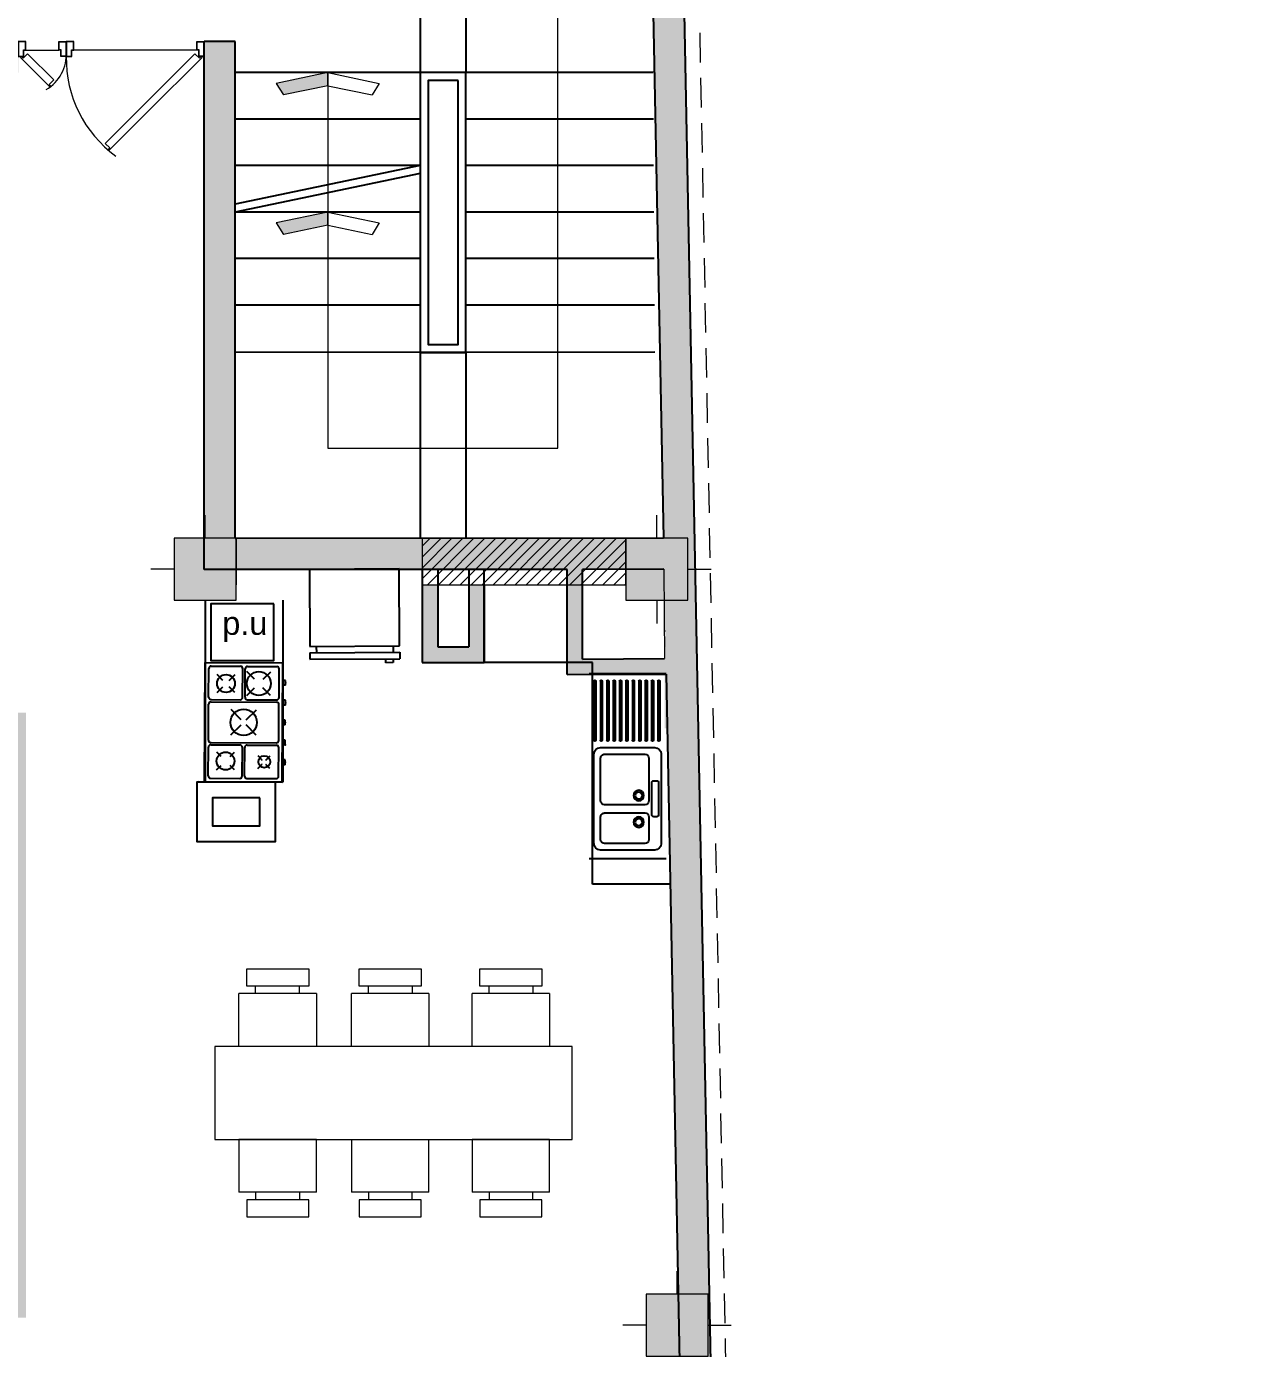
# Model space of a CAD drawing. Header units: inches. Extents: x 70 to 1974, y -315 to 363.
# Drawn here: x 1246.57 to 1254.46, y 227.48 to 236.01 of the extents above; entities that cross this region are included whole.
import ezdxf

# ---------------------------------------------------------------- set-up
doc = ezdxf.new("R2010")
doc.units = ezdxf.units.IN
doc.header["$MEASUREMENT"] = 0
doc.linetypes.add('DASHDOT', pattern=[1, 0.5, -0.25, 0, -0.25])
doc.linetypes.add('DASHED2', pattern=[9.525, 6.35, -3.175])
for name, color, linetype, lineweight in [('1', 19, 'Continuous', 5), ('coulmn', 146, 'Continuous', 13), ('FURN', 155, 'Continuous', 13), ('Furniture Movable', 8, 'Continuous', 9), ('hidden line', 252, 'Continuous', 5), ('LAYER1', 8, 'Continuous', 9)]:
    doc.layers.add(name, color=color, linetype=linetype, lineweight=lineweight)
doc.layers.add('AX', color=7, linetype='Continuous', lineweight=18, true_color=0xb7ad8f)
for name, color, linetype in [('elev', 8, 'Continuous'), ('fer', 8, 'Continuous'), ('fernesher  01', 8, 'Continuous'), ('Fur', 1, 'Continuous')]:
    doc.layers.add(name, color=color, linetype=linetype)
doc.styles.add('dimention-1', font='arial.ttf', dxfattribs={"height": 1})

# ---------------------------------------------------------------- blocks, each defined once
blk = doc.blocks.new('DBLDR120K')
at = {"linetype": 'Continuous'}
for p, q in [((-1.1397, -0.0777), (-1.1686, -0.1067)), ((-0.4028, -0.4202), (-0.0603, -0.0777)), ((-0.0603, -0.0777), (-0.0314, -0.1067)), ((-1.18, -0.096), (-1.1857, -0.1017)), ((-1.1857, -0.1017), (-0.9948, -0.2926)), ((-1.169, -0.107), (-1.18, -0.096)), ((-0.0143, -0.1017), (-0.3678, -0.4552)), ((-0.031, -0.107), (-0.02, -0.096)), ((-0.02, -0.096), (-0.0143, -0.1017)), ((-1.0001, -0.2759), (-0.9708, -0.2466)), ((-0.9891, -0.287), (-1.0001, -0.2759)), ((-0.9948, -0.2926), (-0.9891, -0.287)), ((-0.6393, -0.6567), (-0.4028, -0.4202)), ((-0.3678, -0.4552), (-0.6153, -0.7027)), ((-0.61, -0.686), (-0.6393, -0.6567)), ((-0.621, -0.697), (-0.61, -0.686)), ((-0.6153, -0.7027), (-0.621, -0.697))]:
    blk.add_line(p, q, dxfattribs=at)
for p, q in [((-1.1519, -0.0545), (-0.9381, -0.0545)), ((-1.1397, -0.0777), (-0.9708, -0.2466)), ((-0.0481, -0.0545), (-0.8419, -0.0545))]:
    blk.add_line(p, q)
for points in [[(-1.1519, -0.0545), (-1.1519, 0), (-1.2, 0), (-1.2, -0.096), (-1.1644, -0.096), (-1.1644, -0.0545)], [(-0.9381, -0.0545), (-0.9381, 0), (-0.89, 0), (-0.89, -0.096), (-0.9256, -0.096), (-0.9256, -0.0545)], [(-0.8419, -0.0545), (-0.8419, 0), (-0.89, 0), (-0.89, -0.096), (-0.8544, -0.096), (-0.8544, -0.0545)], [(-0.0481, -0.0545), (-0.0481, 0), (0, 0), (0, -0.096), (-0.0356, -0.096), (-0.0356, -0.0545)], [(-1.1539, -0.0525), (-1.1539, -0.002), (-1.198, -0.002), (-1.198, -0.094), (-1.1664, -0.094), (-1.1664, -0.0525)], [(-0.9361, -0.0525), (-0.9361, -0.002), (-0.892, -0.002), (-0.892, -0.094), (-0.9236, -0.094), (-0.9236, -0.0525)], [(-0.8439, -0.0525), (-0.8439, -0.002), (-0.888, -0.002), (-0.888, -0.094), (-0.8564, -0.094), (-0.8564, -0.0525)], [(-0.0461, -0.0525), (-0.0461, -0.002), (-0.002, -0.002), (-0.002, -0.094), (-0.0336, -0.094), (-0.0336, -0.0525)]]:
    blk.add_lwpolyline(points, close=True, dxfattribs=at)
for centre, radius, start, end in [((-1.6655, -0.1105), 0.7756, 8.04146, 8.19069), ((-0.1145, -0.1105), 0.7756, 171.80931, 171.95854), ((-1.154, -0.0815), 0.2645, 300.4974, 3.14148), ((-0.1145, -0.1105), 0.7756, 178.92853, 233.96606)]:
    blk.add_arc(centre, radius, start, end)
blk = doc.blocks.new('k1')
at = {"true_color": 0x636466}
h = blk.add_hatch(color=251, dxfattribs=at)
h.dxf.hatch_style = 1
h.paths.add_polyline_path([(-461.0846, -161.5584), (-462.6065, -161.5584), (-462.6065, -162.181), (-462.6065, -162.181), (-462.6065, -162.3188), (-462.4682, -162.3188), (-462.4682, -161.6968), (-461.2229, -161.6968), (-461.2229, -162.942), (-461.0846, -162.942), (-461.0846, -162.8037)])
h.paths.add_polyline_path([(-460.3927, -161.6968), (-459.1475, -161.6968), (-459.1475, -162.942), (-457.907, -162.942), (-457.907, -162.8037), (-459.0091, -162.8037), (-459.0091, -161.5584), (-460.5311, -161.5584), (-460.5311, -162.181), (-461.0846, -162.181), (-461.0846, -162.3194), (-460.3927, -162.3194)])
h.paths.add_polyline_path([(-459.7009, -162.3194), (-459.1475, -162.3194), (-459.1475, -162.181), (-459.8393, -162.181), (-459.8393, -162.8037), (-461.0846, -162.8037), (-461.0846, -162.942), (-459.7009, -162.942)], flags=17)
h.paths.add_polyline_path([(-458.3173, -161.6968), (-457.072, -161.6968), (-457.0735, -162.2633), (-457.0043, -162.2633), (-456.9351, -162.2631), (-456.9337, -161.5584), (-458.4557, -161.5584), (-458.4557, -162.181), (-459.0091, -162.181), (-459.0091, -162.3194), (-458.3173, -162.3194)])
h.paths.add_polyline_path([(-457.434, -165.0145), (-453.6596, -165.0145), (-453.6596, -164.5635), (-457.434, -164.5635)], flags=9)
h.paths.add_polyline_path([(-466.4646, -178.781), (-469.7624, -178.781), (-469.7624, -178.172), (-466.4646, -178.172)], flags=9)
h.paths.add_polyline_path([(-465.7865, -177.1188), (-468.3426, -177.1188), (-468.3426, -176.3458), (-465.7865, -176.3458)], flags=9)
h.paths.add_polyline_path([(-466.6372, -172.2588), (-468.4262, -172.2588), (-468.4262, -171.5854), (-466.6372, -171.5854)], flags=9)
h.paths.add_polyline_path([(-467.4058, -174.7927), (-469.1563, -174.7927), (-469.1563, -174.3652), (-467.4058, -174.3652)], flags=9)
h.paths.add_polyline_path([(-466.5791, -173.4899), (-469.3301, -173.4899), (-469.3301, -173.0249), (-466.5791, -173.0249)], flags=9)
h.paths.add_polyline_path([(-469.0047, -195.6182), (-468.5367, -195.6499), (-468.4415, -195.1099), (-468.9095, -195.0782)], flags=9)
h.paths.add_polyline_path([(-465.4248, -183.2086), (-468.8542, -183.2375), (-468.859, -182.6675), (-465.4296, -182.6386)], flags=9)
h.paths.add_polyline_path([(-469.3327, -170.5279), (-465.1389, -170.5279), (-465.1389, -170.0268), (-469.3327, -170.0268)], flags=9)
h.paths.add_polyline_path([(-469.4484, -194.8322), (-468.9804, -194.864), (-468.8852, -194.324), (-469.3532, -194.2922)], flags=9)
h.paths.add_polyline_path([(-467.2761, -194.8572), (-468.7185, -194.8693), (-468.7236, -194.2619), (-467.2812, -194.2497)], flags=9)
h.paths.add_polyline_path([(-464.4483, -194.8452), (-465.6532, -194.8554), (-465.658, -194.2854), (-464.4531, -194.2752)], flags=9)
h.paths.add_polyline_path([(-466.8236, -194.8161), (-465.8001, -194.8479), (-465.7049, -194.3079), (-466.7283, -194.2761)], flags=9)
h.paths.add_polyline_path([(-468.6542, -184.4538), (-467.9788, -184.4761), (-467.9121, -184.093), (-468.5875, -184.0708)], flags=9)
h.paths.add_polyline_path([(-468.0005, -184.2226), (-467.9115, -184.2308), (-467.8869, -184.09), (-467.976, -184.0818)], flags=9)
h.paths.add_polyline_path([(-469.3709, -184.1154), (-469.3068, -184.1217), (-469.2877, -184.0123), (-469.3518, -184.0059)], flags=9)
h.paths.add_polyline_path([(-469.4589, -184.4456), (-469.3558, -184.4539), (-469.3307, -184.3103), (-469.4338, -184.3019)], flags=9)
h.paths.add_polyline_path([(-469.5642, -184.3939), (-468.6423, -184.4137), (-468.583, -184.0728), (-469.5048, -184.053)], flags=9)
h.paths.add_polyline_path([(-468.6139, -183.8392), (-467.9386, -183.8615), (-467.8718, -183.4785), (-468.5472, -183.4562)], flags=9)
h.paths.add_polyline_path([(-467.9602, -183.5893), (-467.8711, -183.5975), (-467.8466, -183.4567), (-467.9356, -183.4486)], flags=9)
h.paths.add_polyline_path([(-469.3753, -183.5029), (-469.3112, -183.5093), (-469.2922, -183.3999), (-469.3563, -183.3935)], flags=9)
h.paths.add_polyline_path([(-469.4633, -183.8331), (-469.3602, -183.8415), (-469.3352, -183.6978), (-469.4383, -183.6895)], flags=9)
h.paths.add_polyline_path([(-469.5687, -183.7814), (-468.6468, -183.8012), (-468.5875, -183.4604), (-469.5093, -183.4406)], flags=9)
h.paths.add_polyline_path([(-464.47, -193.0711), (-466.41, -193.0875), (-466.415, -192.4875), (-464.4751, -192.4711)], flags=9)
h.paths.add_polyline_path([(-464.4471, -179.8895), (-467.4444, -179.9148), (-467.4494, -179.3223), (-464.4521, -179.297)], flags=9)
h.paths.add_polyline_path([(-464.457, -175.972), (-466.6844, -175.9908), (-466.6894, -175.3983), (-464.462, -175.3795)], flags=9)
h.paths.add_polyline_path([(-464.4659, -178.7758), (-466.5484, -178.7933), (-466.5535, -178.1859), (-464.4711, -178.1683)], flags=9)
h.paths.add_polyline_path([(-464.4666, -174.8525), (-466.289, -174.8679), (-466.294, -174.2754), (-464.4716, -174.26)], flags=9)
h.paths.add_polyline_path([(-464.4687, -173.5351), (-466.4711, -173.552), (-466.476, -172.9745), (-464.4735, -172.9576)], flags=9)
h.paths.add_polyline_path([(-464.498, -172.0947), (-465.5354, -172.1034), (-465.539, -171.6759), (-464.5016, -171.6672)], flags=9)
h.paths.add_polyline_path([(-464.487, -190.9788), (-466.5209, -190.9788), (-466.5209, -190.4838), (-464.487, -190.4838)], flags=9)
h.paths.add_polyline_path([(-464.361, -186.5578), (-469.8351, -186.604), (-469.84, -186.0269), (-464.3658, -185.9807)], flags=9)
h.paths.add_polyline_path([(-464.4788, -192.0283), (-465.4211, -192.0283), (-465.4211, -191.4476), (-464.4788, -191.4476)], flags=9)
h.paths.add_polyline_path([(-464.4729, -195.6192), (-466.4129, -195.6356), (-466.4173, -195.1106), (-464.4774, -195.0942)], flags=9)
h.paths.add_polyline_path([(-467.7853, -195.7628), (-468.3703, -195.7628), (-468.3703, -194.9678), (-467.7853, -194.9678)], flags=9)
h.paths.add_polyline_path([(-466.5666, -185.6325), (-467.5813, -185.6325), (-467.5813, -185.1645), (-466.5666, -185.1645)], flags=9)
h.paths.add_polyline_path([(-464.4327, -185.5774), (-466.2107, -185.5924), (-466.2141, -185.194), (-464.436, -185.179)], flags=9)
h.paths.add_polyline_path([(-465.6546, -185.0812), (-469.0091, -185.0812), (-469.0091, -184.6089), (-465.6546, -184.6089)], flags=9)
h.paths.add_polyline_path([(-466.2428, -184.4307), (-467.9102, -184.4448), (-467.9133, -184.0854), (-466.2458, -184.0713)], flags=9)
h.paths.add_polyline_path([(-466.2566, -183.7842), (-467.5346, -183.795), (-467.538, -183.3956), (-466.2599, -183.3848)], flags=9)
h.paths.add_polyline_path([(-465.0273, -184.3294), (-465.4483, -184.3329), (-465.4513, -183.9785), (-465.0303, -183.9749)], flags=9)
h.paths.add_polyline_path([(-464.3973, -183.8968), (-466.0498, -183.9107), (-466.0528, -183.5562), (-464.4003, -183.5423)], flags=9)
h.paths.add_polyline_path([(-464.455, -185.0631), (-465.6467, -185.0732), (-465.6499, -184.6851), (-464.4582, -184.6751)], flags=9)
h.paths.add_polyline_path([(-469.6945, -185.0329), (-469.0256, -185.0536), (-468.9633, -184.7007), (-469.6323, -184.6799)], flags=9)
h.paths.add_polyline_path([(-454.5593, -188.4483), (-454.6086, -188.4483), (-454.6086, -188.3003), (-454.5593, -188.3003)], flags=9)
h.paths.add_polyline_path([(-453.4972, -188.5378), (-454.5503, -188.5378), (-454.5503, -188.1414), (-453.4972, -188.1414)], flags=9)
h.paths.add_polyline_path([(-454.1227, -187.4118), (-454.172, -187.4118), (-454.172, -187.2638), (-454.1227, -187.2638)], flags=9)
h.paths.add_polyline_path([(-453.4705, -187.5187), (-454.1053, -187.5187), (-454.1053, -187.0937), (-453.4705, -187.0937)], flags=9)
h.paths.add_polyline_path([(-453.9631, -180.2095), (-454.0124, -180.2095), (-454.0124, -180.0615), (-453.9631, -180.0615)], flags=9)
h.paths.add_polyline_path([(-453.745, -181.0596), (-453.7944, -181.0596), (-453.7944, -180.9116), (-453.745, -180.9116)], flags=9)
h.paths.add_polyline_path([(-453.8343, -182.0033), (-453.8837, -182.0033), (-453.8837, -181.8553), (-453.8343, -181.8553)], flags=9)
h.paths.add_polyline_path([(-454.2191, -183.8516), (-454.2685, -183.8516), (-454.2685, -183.7036), (-454.2191, -183.7036)], flags=9)
h.paths.add_polyline_path([(-454.3381, -184.7282), (-454.3874, -184.7282), (-454.3874, -184.5803), (-454.3381, -184.5803)], flags=9)
h.paths.add_polyline_path([(-453.4934, -186.5421), (-454.1745, -186.5421), (-454.1745, -186.1171), (-453.4934, -186.1171)], flags=9)
h.paths.add_polyline_path([(-452.9888, -187.4826), (-453.5455, -187.4826), (-453.5455, -187.1401), (-452.9888, -187.1401)], flags=9)
h.paths.add_polyline_path([(-452.9888, -186.4979), (-453.5455, -186.4979), (-453.5455, -186.1555), (-452.9888, -186.1555)], flags=9)
h.paths.add_polyline_path([(-452.9803, -184.8325), (-454.3481, -184.8325), (-454.3481, -184.3829), (-452.9803, -184.3829)], flags=9)
h.paths.add_polyline_path([(-452.9468, -184.0507), (-454.226, -184.0507), (-454.226, -183.5072), (-452.9468, -183.5072)], flags=9)
h.paths.add_polyline_path([(-453.1169, -182.1053), (-453.8089, -182.1053), (-453.8089, -181.6802), (-453.1169, -181.6802)], flags=9)
h.paths.add_polyline_path([(-453.136, -181.1745), (-453.7422, -181.1745), (-453.7422, -180.729), (-453.136, -180.729)], flags=9)
h.paths.add_polyline_path([(-453.001, -180.3219), (-453.9383, -180.3219), (-453.9383, -179.8723), (-453.001, -179.8723)], flags=9)
h.paths.add_polyline_path([(-452.9331, -173.2627), (-456.203, -173.3197), (-456.2193, -172.3875), (-452.9494, -172.3304)], flags=9)
h.paths.add_polyline_path([(-452.992, -185.4166), (-454.0463, -185.4166), (-454.0463, -185.1486), (-452.992, -185.1486)], flags=9)
h.paths.add_polyline_path([(-452.9712, -185.9599), (-453.9002, -185.9599), (-453.9002, -185.69), (-452.9712, -185.69)], flags=9)
h.paths.add_polyline_path([(-452.9423, -190.734), (-453.6863, -190.734), (-453.6863, -190.4296), (-452.9423, -190.4296)], flags=9)
h.paths.add_polyline_path([(-452.9888, -188.5324), (-453.5455, -188.5324), (-453.5455, -188.1899), (-452.9888, -188.1899)], flags=9)
h.paths.add_polyline_path([(-454.1582, -186.4325), (-454.2075, -186.4325), (-454.2075, -186.2845), (-454.1582, -186.2845)], flags=9)
h.paths.add_polyline_path([(-454.4433, -190.8044), (-455.4942, -190.8044), (-455.4942, -190.3918), (-454.4433, -190.3918)], flags=9)
h.paths.add_polyline_path([(-452.955, -190.1558), (-453.7048, -190.1558), (-453.7048, -189.8345), (-452.955, -189.8345)], flags=9)
h.paths.add_polyline_path([(-455.3858, -190.1388), (-454.5791, -190.1388), (-454.5791, -189.8611), (-455.3858, -189.8611)], flags=9)
h.paths.add_polyline_path([(-453.0879, -175.6578), (-455.011, -175.6578), (-455.011, -175.326), (-453.0879, -175.326)], flags=9)
blk = doc.blocks.new('FLASH2')
at = {"linetype": 'Continuous'}
blk.add_hatch(color=0, dxfattribs=at).paths.add_polyline_path([(-0.0841, 0), (0, 0), (-0.0697, 0.3324), (-0.1439, 0.2855)])
at = {"color": 0, "linetype": 'Continuous'}
for p, q in [((-0.0697, 0.3324), (-0.1439, 0.2855)), ((-0.0841, 0), (-0.1439, 0.2855)), ((0, 0), (-0.0697, 0.3324)), ((-0.0841, 0), (-0.1439, -0.2855)), ((-0.0841, 0), (0, 0)), ((0, 0), (-0.0697, -0.3324)), ((-0.0697, -0.3324), (-0.1439, -0.2855))]:
    blk.add_line(p, q, dxfattribs=at)
blk = doc.blocks.new('AAAA')
at = {"layer": 'AX'}
h = blk.add_hatch(color=256, dxfattribs=at)
h.dxf.hatch_style = 1
h.paths.add_polyline_path([(0.7004, 0.6232), (0.3004, 0.6232), (0.3004, 0.2232), (0.7004, 0.2232)])
at = {"layer": 'AX', "linetype": 'DASHDOT'}
for p, q in [((0.5004, 0.6232), (0.5004, 0.7732)), ((0.3004, 0.4232), (0.1504, 0.4232)), ((0.7004, 0.4232), (0.8504, 0.4232)), ((0.5004, 0.2232), (0.5004, 0.0732))]:
    blk.add_line(p, q, dxfattribs=at)
at = {"layer": 'AX'}
blk.add_lwpolyline([(0.3004, 0.2232), (0.7004, 0.2232), (0.7004, 0.6232), (0.3004, 0.6232)], close=True, dxfattribs=at)
blk = doc.blocks.new('st2')
at = {"layer": 'AX', "linetype": 'Continuous'}
h = blk.add_hatch(dxfattribs=at)
h.set_pattern_fill('ANSI31', color=256, scale=0.4)
h.paths.add_polyline_path([(371.3645, 58.031), (371.3645, 57.731), (372.6773, 57.731), (372.6773, 58.031)])
blk.add_line((371.3645, 58.031), (371.3645, 57.731), dxfattribs=at)
for points in [[(370.1645, 58.031), (370.1645, 57.731)], [(371.3645, 57.731), (372.6773, 57.731), (372.6773, 58.031), (371.3645, 58.031)]]:
    blk.add_lwpolyline(points, dxfattribs=at)
for p in [(369.4641, 57.4078), (372.3769, 57.4078), (372.5078, 52.5309)]:
    blk.add_blockref('AAAA', p, dxfattribs=at)
blk = doc.blocks.new('mi')
at = {"layer": 'LAYER1', "linetype": 'ByBlock'}
for p, q in [((389.051, 161.591), (388.551, 161.591)), ((388.001, 161.3864), (388.001, 160.9864)), ((388.1118, 161.3864), (388.001, 161.3864)), ((388.1118, 160.9864), (388.1118, 161.3864)), ((388.1608, 160.9364), (388.1608, 161.4364)), ((388.501, 161.4364), (388.1608, 161.4364)), ((388.501, 160.9364), (388.501, 161.4364)), ((389.101, 160.9364), (389.101, 161.4364)), ((389.101, 161.4364), (389.4412, 161.4364)), ((389.4412, 160.9364), (389.4412, 161.4364)), ((389.4902, 160.9864), (389.4902, 161.3864)), ((389.4902, 161.3864), (389.601, 161.3864)), ((389.601, 161.3864), (389.601, 160.9864)), ((388.1598, 161.3296), (388.1113, 161.3296)), ((389.4422, 161.3296), (389.4907, 161.3296)), ((388.1598, 161.0453), (388.1092, 161.0453)), ((389.4422, 161.0453), (389.4928, 161.0453)), ((388.001, 160.9864), (388.1118, 160.9864)), ((389.601, 160.9864), (389.4902, 160.9864)), ((388.1608, 160.9364), (388.501, 160.9364)), ((389.4412, 160.9364), (389.101, 160.9364)), ((388.1608, 160.2106), (388.1608, 160.7106)), ((388.501, 160.7106), (388.1608, 160.7106)), ((389.101, 160.7106), (389.4412, 160.7106)), ((389.4412, 160.2106), (389.4412, 160.7106)), ((388.001, 160.6606), (388.001, 160.2606)), ((388.1118, 160.6606), (388.001, 160.6606)), ((388.1608, 160.6012), (388.1113, 160.6012)), ((388.1118, 160.2606), (388.1118, 160.6606)), ((389.4412, 160.6012), (389.4907, 160.6012)), ((389.4902, 160.6606), (389.601, 160.6606)), ((389.4902, 160.2606), (389.4902, 160.6606)), ((389.601, 160.6606), (389.601, 160.2606)), ((388.001, 160.2606), (388.1118, 160.2606)), ((388.1113, 160.3187), (388.1608, 160.3187)), ((389.4907, 160.3187), (389.4412, 160.3187)), ((389.601, 160.2606), (389.4902, 160.2606)), ((388.1608, 160.2106), (388.501, 160.2106)), ((389.4412, 160.2106), (389.101, 160.2106)), ((388.1608, 159.4319), (388.1608, 159.9319)), ((388.501, 159.9319), (388.1608, 159.9319)), ((388.501, 159.4319), (388.501, 159.9319)), ((389.101, 159.4319), (389.101, 159.9319)), ((389.101, 159.9319), (389.4412, 159.9319)), ((389.4412, 159.4319), (389.4412, 159.9319)), ((388.001, 159.8819), (388.001, 159.4819)), ((388.1118, 159.8819), (388.001, 159.8819)), ((388.1118, 159.4819), (388.1118, 159.8819)), ((389.4902, 159.8819), (389.601, 159.8819)), ((389.4902, 159.4819), (389.4902, 159.8819)), ((389.601, 159.8819), (389.601, 159.4819)), ((388.1608, 159.8225), (388.1113, 159.8225)), ((389.4412, 159.8225), (389.4907, 159.8225)), ((388.1113, 159.54), (388.1608, 159.54)), ((389.4907, 159.54), (389.4412, 159.54)), ((388.001, 159.4819), (388.1118, 159.4819)), ((388.1608, 159.4319), (388.501, 159.4319)), ((389.4412, 159.4319), (389.101, 159.4319)), ((389.601, 159.4819), (389.4902, 159.4819))]:
    blk.add_line(p, q, dxfattribs=at)
blk.add_lwpolyline([(389.101, 161.591), (388.501, 161.591), (388.501, 159.2864), (389.101, 159.2864)], close=True, dxfattribs=at)
blk = doc.blocks.new('REFREJRATOR')
at = {"layer": 'fer', "linetype": 'Continuous'}
for p, q in [((0, 0), (-0.6433, 0)), ((-0.6433, 0), (-0.6433, -0.5514)), ((0, -0.5514), (0, 0)), ((-0.6433, -0.5514), (0, -0.5514)), ((-0.5974, -0.5514), (-0.5974, -0.5974)), ((-0.046, -0.5514), (-0.046, -0.5974)), ((-0.6433, -0.5974), (-0.6433, -0.6433)), ((-0.6433, -0.5974), (0, -0.5974)), ((-0.6433, -0.6433), (0, -0.6433)), ((-0.1007, -0.6712), (-0.1007, -0.6433)), ((-0.0472, -0.6433), (-0.0472, -0.6712)), ((0, -0.5974), (0, -0.6433)), ((-0.0472, -0.6712), (-0.1007, -0.6712))]:
    blk.add_line(p, q, dxfattribs=at)
blk = doc.blocks.new('GAZ')
at = {"layer": '1'}
h = blk.add_hatch(color=256, dxfattribs=at)
h.paths.add_polyline_path([(-0.853, -0.65), (-0.853, -0.674), (-0.813, -0.674), (-0.813, -0.65)])
h.paths.add_polyline_path([(-0.647, -0.674), (-0.647, -0.65), (-0.687, -0.65), (-0.687, -0.674)])
h.paths.add_polyline_path([(-0.48, -0.674), (-0.48, -0.65), (-0.52, -0.65), (-0.52, -0.674)])
h.paths.add_polyline_path([(-0.313, -0.674), (-0.313, -0.65), (-0.353, -0.65), (-0.353, -0.674)])
h.paths.add_polyline_path([(-0.187, -0.65), (-0.187, -0.674), (-0.147, -0.674), (-0.147, -0.65)])
at = {"layer": 'fer', "linetype": 'Continuous'}
for p, q in [((-1, 0), (0, 0)), ((-1, 0), (-1, -0.65)), ((0, 0), (0, -0.65)), ((-1, -0.65), (0, -0.65))]:
    blk.add_line(p, q, dxfattribs=at)
at = {"layer": 'fernesher  01', "linetype": 'Continuous'}
for p, q in [((-0.97, -0.05), (-0.97, -0.295)), ((-0.95, -0.03), (-0.71, -0.03)), ((-0.9, -0.1), (-0.863, -0.138)), ((-0.788, -0.138), (-0.75, -0.1)), ((-0.69, -0.05), (-0.69, -0.295)), ((-0.67, -0.05), (-0.67, -0.6)), ((-0.65, -0.03), (-0.35, -0.03)), ((-0.33, -0.05), (-0.33, -0.6)), ((-0.31, -0.05), (-0.31, -0.295)), ((-0.29, -0.03), (-0.05, -0.03)), ((-0.25, -0.1), (-0.202, -0.148)), ((-0.149, -0.149), (-0.1, -0.1)), ((-0.03, -0.05), (-0.03, -0.295)), ((-0.9, -0.25), (-0.863, -0.213)), ((-0.788, -0.213), (-0.75, -0.25)), ((-0.606, -0.219), (-0.521, -0.304)), ((-0.479, -0.304), (-0.394, -0.219)), ((-0.25, -0.25), (-0.202, -0.202)), ((-0.149, -0.201), (-0.1, -0.25)), ((-0.95, -0.315), (-0.71, -0.315)), ((-0.29, -0.315), (-0.05, -0.315)), ((-0.97, -0.355), (-0.97, -0.6)), ((-0.95, -0.335), (-0.71, -0.335)), ((-0.69, -0.355), (-0.69, -0.6)), ((-0.606, -0.431), (-0.521, -0.346)), ((-0.479, -0.346), (-0.394, -0.431)), ((-0.31, -0.355), (-0.31, -0.6)), ((-0.29, -0.335), (-0.05, -0.335)), ((-0.274, -0.35), (-0.209, -0.415)), ((-0.138, -0.415), (-0.074, -0.35)), ((-0.03, -0.355), (-0.03, -0.6)), ((-0.887, -0.447), (-0.851, -0.481)), ((-0.887, -0.548), (-0.851, -0.514)), ((-0.816, -0.481), (-0.78, -0.447)), ((-0.816, -0.514), (-0.78, -0.548)), ((-0.274, -0.55), (-0.209, -0.485)), ((-0.138, -0.485), (-0.074, -0.55)), ((-0.95, -0.62), (-0.71, -0.62)), ((-0.853, -0.674), (-0.853, -0.65)), ((-0.853, -0.674), (-0.853, -0.65)), ((-0.853, -0.674), (-0.853, -0.65)), ((-0.813, -0.674), (-0.813, -0.65)), ((-0.687, -0.674), (-0.687, -0.65)), ((-0.65, -0.62), (-0.35, -0.62)), ((-0.647, -0.674), (-0.647, -0.65)), ((-0.52, -0.674), (-0.52, -0.65)), ((-0.48, -0.674), (-0.48, -0.65)), ((-0.353, -0.674), (-0.353, -0.65)), ((-0.313, -0.674), (-0.313, -0.65)), ((-0.29, -0.62), (-0.05, -0.62)), ((-0.187, -0.674), (-0.187, -0.65)), ((-0.147, -0.674), (-0.147, -0.65)), ((-0.853, -0.674), (-0.813, -0.674)), ((-0.687, -0.674), (-0.647, -0.674)), ((-0.52, -0.674), (-0.48, -0.674)), ((-0.353, -0.674), (-0.313, -0.674)), ((-0.187, -0.674), (-0.147, -0.674))]:
    blk.add_line(p, q, dxfattribs=at)
for points in [[(-0.851, -0.48), (-0.851, -0.481)], [(-0.851, -0.514), (-0.851, -0.515)], [(-0.816, -0.481), (-0.816, -0.48)], [(-0.816, -0.515), (-0.816, -0.514)]]:
    blk.add_lwpolyline(points, dxfattribs=at)
for centre, radius in [((-0.825, -0.175), 0.075), ((-0.175, -0.175), 0.075), ((-0.5, -0.325), 0.111), ((-0.174, -0.45), 0.1), ((-0.829, -0.5), 0.05)]:
    blk.add_circle(centre, radius, dxfattribs=at)
for centre, start, end in [((-0.95, -0.05), 90, 180), ((-0.71, -0.05), 0, 90), ((-0.65, -0.05), 90, 180), ((-0.35, -0.05), 0, 90), ((-0.29, -0.05), 90, 180), ((-0.05, -0.05), 0, 90), ((-0.95, -0.295), 180, 270), ((-0.71, -0.295), 270, 0), ((-0.29, -0.295), 180, 270), ((-0.05, -0.295), 270, 360), ((-0.95, -0.355), 90, 180), ((-0.71, -0.355), 0, 90), ((-0.29, -0.355), 90, 180), ((-0.05, -0.355), 0, 90), ((-0.95, -0.6), 180, 270), ((-0.71, -0.6), 270, 0), ((-0.65, -0.6), 180, 270), ((-0.35, -0.6), 270, 0), ((-0.29, -0.6), 180, 270), ((-0.05, -0.6), 270, 0)]:
    blk.add_arc(centre, 0.02, start, end, dxfattribs=at)
for p in [(-0.833, -0.674), (-0.687, -0.674), (-0.5, -0.674), (-0.333, -0.674), (-0.167, -0.674)]:
    blk.add_point(p, dxfattribs=at)
blk = doc.blocks.new('eg')
at = {"layer": 'Fur', "color": 252}
for p, q in [((0, 0.5), (0, 0)), ((0.6834, 0.4686), (0.1003, 0.4686)), ((0.2746, 0.4397), (0.2746, 0.42)), ((0.4966, 0.4521), (0.2871, 0.4521)), ((0.509, 0.42), (0.509, 0.4397)), ((1.1564, 0.4602), (0.7731, 0.4602)), ((1.1564, 0.4477), (0.7731, 0.4477)), ((1.2043, 0.5), (1.2043, 0)), ((0.0584, 0.4267), (0.0584, 0.0733)), ((0.1, 0.3632), (0.1, 0.1005)), ((0.2735, 0.3889), (0.1257, 0.3889)), ((0.2871, 0.4076), (0.4966, 0.4076)), ((0.2992, 0.1005), (0.2992, 0.3632)), ((0.3531, 0.3632), (0.3531, 0.1005)), ((0.6556, 0.3889), (0.3788, 0.3889)), ((0.6813, 0.1005), (0.6813, 0.3632)), ((0.7252, 0.0733), (0.7252, 0.4267)), ((1.1564, 0.4186), (0.7731, 0.4186)), ((1.1564, 0.4061), (0.7731, 0.4061)), ((1.1564, 0.3769), (0.7731, 0.3769)), ((1.1564, 0.3644), (0.7731, 0.3644)), ((1.1564, 0.3352), (0.7731, 0.3352)), ((1.1564, 0.3227), (0.7731, 0.3227)), ((1.1564, 0.2936), (0.7731, 0.2936)), ((1.1564, 0.2811), (0.7731, 0.2811)), ((1.1564, 0.2519), (0.7731, 0.2519)), ((1.1564, 0.2394), (0.7731, 0.2394)), ((1.1564, 0.2102), (0.7731, 0.2102)), ((1.1564, 0.1977), (0.7731, 0.1977)), ((1.1564, 0.1686), (0.7731, 0.1686)), ((1.1564, 0.1561), (0.7731, 0.1561)), ((1.1564, 0.1269), (0.7731, 0.1269)), ((1.1564, 0.1144), (0.7731, 0.1144)), ((0.1003, 0.0314), (0.6834, 0.0314)), ((0.1257, 0.0748), (0.2735, 0.0748)), ((0.3788, 0.0748), (0.6556, 0.0748)), ((1.1564, 0.0852), (0.7731, 0.0852)), ((1.1564, 0.0727), (0.7731, 0.0727)), ((1.1564, 0.0436), (0.7731, 0.0436)), ((1.1564, 0.0311), (0.7731, 0.0311))]:
    blk.add_line(p, q, dxfattribs=at)
for centre, radius in [((0.2397, 0.3226), 0.034), ((0.2397, 0.3226), 0.0223), ((0.4127, 0.3226), 0.034), ((0.4127, 0.3226), 0.0223)]:
    blk.add_circle(centre, radius, dxfattribs=at)
for centre, radius, start, end in [((0.1003, 0.4267), 0.0418, 90, 180), ((0.2871, 0.4397), 0.0124, 90, 180), ((0.4966, 0.4397), 0.0124, 0, 90), ((0.6834, 0.4267), 0.0418, 0, 90), ((0.7731, 0.454), 0.00625, 90, 270), ((1.1564, 0.454), 0.00625, 270, 90), ((0.1257, 0.3632), 0.0257, 90, 180), ((0.2735, 0.3632), 0.0257, 0, 90), ((0.2871, 0.42), 0.0124, 180, 270), ((0.3788, 0.3632), 0.0257, 90, 180), ((0.4966, 0.42), 0.0124, 270, 0), ((0.6556, 0.3632), 0.0257, 0, 90), ((0.7731, 0.4123), 0.00625, 90, 270), ((0.7731, 0.3706), 0.00625, 90, 270), ((1.1564, 0.4123), 0.00625, 270, 90), ((1.1564, 0.3706), 0.00625, 270, 90), ((0.7731, 0.329), 0.00625, 90, 270), ((0.7731, 0.2873), 0.00625, 90, 270), ((1.1564, 0.329), 0.00625, 270, 90), ((1.1564, 0.2873), 0.00625, 270, 90), ((0.7731, 0.2456), 0.00625, 90, 270), ((0.7731, 0.204), 0.00625, 90, 270), ((1.1564, 0.2456), 0.00625, 270, 90), ((1.1564, 0.204), 0.00625, 270, 90), ((0.1257, 0.1005), 0.0257, 180, 270), ((0.2735, 0.1005), 0.0257, 270, 0), ((0.3788, 0.1005), 0.0257, 180, 270), ((0.6556, 0.1005), 0.0257, 270, 0), ((0.7731, 0.1623), 0.00625, 90, 270), ((0.7731, 0.1206), 0.00625, 90, 270), ((1.1564, 0.1623), 0.00625, 270, 90), ((1.1564, 0.1206), 0.00625, 270, 90), ((0.1003, 0.0733), 0.0418, 180, 270), ((0.6834, 0.0733), 0.0418, 270.00005, 359.99998), ((0.7731, 0.079), 0.00625, 90, 270), ((0.7731, 0.0373), 0.00625, 90, 270), ((1.1564, 0.079), 0.00625, 270, 90), ((1.1564, 0.0373), 0.00625, 270, 90)]:
    blk.add_arc(centre, radius, start, end, dxfattribs=at)

msp = doc.modelspace()

# ---------------------------------------------------------------- hatches: boundary and pattern name
h = msp.add_hatch(color=156)
h.dxf.hatch_style = 1
h.paths.add_polyline_path([(1249.52187, 232.4061), (1249.42187, 232.4061), (1249.42187, 232.0061), (1249.22187, 232.0061), (1249.22187, 232.4061), (1249.12187, 232.4061), (1249.12187, 231.9061), (1249.52187, 231.9061)], flags=17)
h.paths.add_polyline_path([(1248.32177, 232.50513), (1248.22177, 232.50509), (1248.22177, 232.50701), (1248.82589, 232.50345), (1248.82589, 232.50536), (1248.72589, 232.50532), (1248.72589, 232.50404), (1248.32177, 232.50642)], flags=17)
h.paths.add_polyline_path([(1250.75846, 238.78571), (1250.55845, 238.78408), (1250.58727, 237.31016), (1248.79607, 237.31016), (1248.79607, 237.44867), (1248.60001, 237.44867), (1248.60101, 237.31016), (1248.60101, 237.11016), (1250.59118, 237.11016), (1250.67727, 232.70621), (1247.91546, 232.70495), (1247.91546, 235.91016), (1247.71546, 235.91016), (1247.71546, 232.50486), (1250.05559, 232.50593), (1250.05258, 231.8268), (1250.11123, 231.82663), (1250.11122, 231.82671), (1250.70016, 231.83106), (1250.70122, 231.48123), (1250.6864, 231.48076), (1250.6864, 231.83077), (1250.69438, 231.83119), (1250.69242, 231.93117), (1250.15559, 231.92721), (1250.15559, 232.50597), (1250.68118, 232.50621), (1250.76479, 228.22927), (1250.76389, 228.22927), (1250.76726, 227.72927), (1250.77457, 227.72927), (1250.84813, 223.96624), (1250.21302, 223.9662), (1250.21311, 223.7662), (1251.05208, 223.76634)])
h.paths.add_polyline_path([(1250.76675, 228.12927), (1250.77261, 227.82927), (1250.76658, 227.82927), (1250.76456, 228.12927)], flags=16)
h.paths.add_polyline_path([(1244.91546, 236.82927), (1246.08546, 236.82927), (1246.08546, 236.64635), (1244.91546, 236.64635)], flags=16)
h.paths.add_polyline_path([(1246.18546, 236.82927), (1246.28546, 236.82927), (1246.28546, 235.91016), (1246.18546, 235.91016)], flags=16)
h.paths.add_polyline_path([(1248.61206, 248.81745), (1246.97236, 248.7233), (1246.98383, 248.52363), (1247.5761, 248.55763), (1247.5761, 244.47486), (1247.6761, 244.47486), (1247.6761, 248.56338), (1248.62353, 248.61778)])
edge = h.paths.add_edge_path(flags=17)
edge.add_line((1250.5761, 248.93023), (1249.66895, 248.87814))
edge.add_line((1249.66895, 248.87814), (1249.68042, 248.67847))
edge.add_line((1249.68042, 248.67847), (1250.3761, 248.71842))
edge.add_line((1250.3761, 248.71842), (1250.3761, 245.37486))
edge.add_arc((1249.5761, 245.37486), 0.8, 270, 360, ccw=False)
edge.add_line((1249.5761, 244.57486), (1248.6761, 244.57486))
edge.add_line((1248.6761, 244.57486), (1248.6761, 244.47486))
edge.add_line((1248.6761, 244.47486), (1249.5761, 244.47486))
edge.add_arc((1249.5761, 245.37486), 0.9, 270, 360)
edge.add_line((1250.4761, 245.37486), (1250.4761, 245.50314))
edge.add_line((1250.4761, 245.50314), (1250.5761, 245.50314))
edge.add_line((1250.5761, 245.50314), (1250.5761, 248.93023))
edge = h.paths.add_edge_path(flags=17)
edge.add_arc((1244.27896, 230.97024), 0.51112, 90.500188, 176.407167, ccw=False)
edge.add_line((1244.2745, 231.48134), (1245.46546, 231.48134))
edge.add_line((1245.46546, 231.48134), (1245.46546, 231.58134))
edge.add_line((1245.46546, 231.58134), (1244.2745, 231.58134))
edge.add_arc((1244.2745, 230.98134), 0.6, 90, 177.780153)
edge.add_line((1243.67495, 231.00458), (1243.56885, 231.00902))
edge.add_line((1243.56885, 231.00902), (1243.56885, 229.02364))
edge.add_line((1243.56885, 229.02364), (1243.76885, 229.02364))
edge.add_line((1243.76885, 229.02364), (1243.76885, 231.00227))
h.paths.add_polyline_path([(1246.56546, 231.58134), (1246.46546, 231.58134), (1246.46546, 227.87927), (1244.69742, 227.87927), (1244.69742, 227.67927), (1246.01546, 227.67927), (1246.01546, 223.76427), (1246.71383, 223.76427), (1246.71375, 223.96427), (1246.21546, 223.96436), (1246.21546, 227.67927), (1246.56546, 227.67927)])
h.paths.add_polyline_path([(1252.46925, 249.03894), (1252.26948, 249.02747), (1252.45287, 238.99396), (1249.3761, 238.94753), (1249.3761, 239.64753), (1249.7761, 239.64753), (1249.7761, 238.95356), (1249.8761, 238.95507), (1249.8761, 239.74753), (1249.3761, 239.74753), (1249.3761, 243.47486), (1249.2761, 243.47486), (1249.2761, 243.17486), (1248.64536, 243.17486), (1248.64536, 243.07486), (1248.74536, 243.07486), (1249.2761, 243.07486), (1249.27587, 242.77338), (1249.2758, 242.67338), (1249.27462, 241.07338), (1247.87462, 241.07338), (1247.8761, 243.17486), (1247.7761, 243.17486), (1247.7761, 239.94753), (1247.8761, 239.94753), (1247.87462, 240.97338), (1249.27462, 240.97338), (1249.2761, 238.94753), (1247.87856, 238.94753), (1247.87856, 239.17827), (1247.77856, 239.17827), (1247.77856, 238.94753), (1247.48546, 238.94753), (1247.48546, 238.74753), (1248.59047, 238.76971), (1248.59211, 238.54867), (1248.79212, 238.54867), (1248.79047, 238.76975), (1248.79546, 238.76975), (1250.78784, 238.78594), (1252.65779, 238.79789)])
h.paths.add_polyline_path([(1242.18558, 236.92927), (1242.66095, 248.2754), (1243.08782, 248.29991), (1243.07635, 248.49958), (1242.4687, 248.46469), (1241.58773, 227.68765), (1241.78755, 227.67927), (1242.19041, 236.72927), (1244.81546, 236.72927), (1244.81128, 232.58134), (1244.91128, 232.58134), (1244.91546, 234.72927), (1246.31546, 234.72927), (1246.31546, 233.12927), (1245.71546, 233.12927), (1245.71546, 233.02927), (1246.41546, 233.02927), (1246.41546, 234.82927), (1244.91546, 234.82927), (1244.91546, 236.54635), (1246.08546, 236.54635), (1246.08546, 235.62927), (1246.28546, 235.62927), (1246.28546, 235.71016), (1246.51546, 235.71016), (1246.51546, 235.91016), (1246.38546, 235.91016), (1246.38546, 236.92927), (1246.28546, 236.92927), (1246.28546, 239.25919), (1246.08546, 239.25919), (1246.08546, 239.20221), (1246.08892, 239.2022), (1246.08719, 238.62322), (1246.08546, 238.04423), (1246.08546, 236.92927)])

# ---------------------------------------------------------------- linework, layer by layer
for p, q in [((1250.75921, 238.74753), (1251.05208, 223.76634)), ((1250.59118, 237.11016), (1250.67727, 232.70621)), ((1247.71546, 232.50486), (1247.71546, 235.91016)), ((1247.91546, 235.91016), (1247.71546, 235.91016)), ((1247.91546, 232.70495), (1247.91546, 235.91016)), ((1247.71546, 232.70486), (1247.71538, 232.70486)), ((1250.67727, 232.70621), (1247.91546, 232.70495)), ((1250.05559, 232.50593), (1247.71546, 232.50486)), ((1247.91546, 232.50494), (1247.91546, 232.50495)), ((1249.12187, 232.50486), (1249.10906, 232.50486)), ((1249.12187, 232.50486), (1249.10906, 232.50486)), ((1249.12187, 232.50486), (1249.12187, 231.9061)), ((1249.42187, 232.505), (1249.22187, 232.50491)), ((1249.42187, 232.505), (1249.22187, 232.50491)), ((1249.22187, 232.50491), (1249.22187, 232.0061)), ((1249.42187, 232.505), (1249.42187, 232.0061)), ((1249.52187, 231.9061), (1249.52187, 232.50505)), ((1250.05559, 231.82654), (1250.05559, 232.50593)), ((1250.68086, 232.50619), (1250.15559, 232.50597)), ((1250.15559, 231.92721), (1250.15559, 232.50597)), ((1249.52187, 232.4061), (1249.52187, 231.9061)), ((1250.68911, 232.10619), (1250.68373, 232.10619)), ((1249.22187, 232.0061), (1249.42187, 232.0061)), ((1249.12187, 231.9061), (1249.52187, 231.9061)), ((1250.15559, 231.92721), (1250.68437, 231.93075)), ((1250.05559, 231.82654), (1250.69438, 231.83082)), ((1250.69438, 231.83082), (1250.84813, 223.96624)), ((1248.17995, 231.13279), (1247.67994, 231.13574)), ((1248.22241, 231.13279), (1247.72241, 231.13574)), ((1250.77457, 227.72927), (1250.84813, 223.96624))]:
    msp.add_line(p, q)
for points in [[(1248.17505, 231.13282), (1247.66834, 231.13282), (1247.66834, 230.75083), (1248.17505, 230.75083)], [(1248.07505, 231.03282), (1247.76834, 231.03282), (1247.76834, 230.85083), (1248.07505, 230.85083)]]:
    msp.add_lwpolyline(points, close=True)
at = {"layer": 'coulmn', "color": 143, "true_color": 0x7aafdf}
for p, q in [((1249.99673, 233.28815), (1249.99673, 236.51016)), ((1248.51221, 235.71016), (1248.51221, 233.28815)), ((1248.51221, 233.28815), (1249.99673, 233.28815))]:
    msp.add_line(p, q, dxfattribs=at)
at = {"layer": 'elev'}
for p, q in [((1249.10896, 237.10991), (1249.10896, 235.71004)), ((1249.40246, 237.11016), (1249.40246, 235.71016)), ((1250.6105, 235.71016), (1247.91546, 235.71016)), ((1249.10896, 235.41016), (1247.91546, 235.41016)), ((1250.6125, 235.41016), (1249.40246, 235.41016)), ((1249.10896, 235.11016), (1247.91546, 235.11016)), ((1249.10896, 235.11016), (1247.91546, 234.86119)), ((1249.10896, 235.0586), (1247.91546, 234.81016)), ((1250.6145, 235.11016), (1249.40246, 235.11016)), ((1249.10896, 234.81016), (1247.91546, 234.81016)), ((1250.6165, 234.81016), (1249.40246, 234.81016)), ((1249.10896, 234.51016), (1247.91546, 234.51016)), ((1250.6185, 234.51016), (1249.40246, 234.51016)), ((1249.10896, 234.21016), (1247.91546, 234.21016)), ((1250.6205, 234.21016), (1249.40246, 234.21016)), ((1250.62149, 233.90619), (1247.91546, 233.90494)), ((1249.10896, 233.90544), (1249.10896, 232.70556)), ((1249.40246, 233.90569), (1249.40246, 232.70568)), ((1247.72187, 232.3061), (1247.72241, 231.13574)), ((1248.22187, 232.30633), (1248.22241, 231.13279)), ((1250.22088, 231.9061), (1249.52187, 231.9061)), ((1250.22088, 230.47562), (1250.22088, 231.9061)), ((1250.72088, 230.47562), (1250.22088, 230.47562))]:
    msp.add_line(p, q, dxfattribs=at)
for points in [[(1249.40246, 235.71016), (1249.10896, 235.71016), (1249.10896, 233.90544), (1249.40246, 233.90544)], [(1249.35246, 235.66016), (1249.15896, 235.66016), (1249.15896, 233.95544), (1249.35246, 233.95544)], [(1248.16409, 232.28257), (1247.75842, 232.28257), (1247.75842, 231.91898), (1248.16409, 231.91898)]]:
    msp.add_lwpolyline(points, close=True, dxfattribs=at)
msp.add_lwpolyline([(1249.10896, 233.90544), (1249.40246, 233.90544), (1249.40246, 233.90569)], dxfattribs=at)
at = {"layer": 'Furniture Movable', "color": 0}
msp.add_line((1250.68086, 232.50619), (1250.68437, 231.93075), dxfattribs=at)
at = {"layer": 'hidden line', "color": 251, "linetype": 'DASHED2', "ltscale": 0.03, "true_color": 0x636466}
msp.add_lwpolyline([(1233.30716, 184.79525), (1244.02308, 184.52711), (1251.37466, 184.49491), (1251.59765, 198.64355), (1251.61526, 199.76046), (1250.86243, 238.62692), (1252.76015, 238.70254), (1252.4955, 249.15004), (1242.40033, 249.46262), (1241.14407, 219.47823), (1234.7774, 218.82596), (1234.97303, 215.53176), (1233.97743, 215.43804), (1233.60289, 202.10177), (1233.21719, 184.7975)], dxfattribs=at)

# ---------------------------------------------------------------- block references
at = {"xscale": 2, "yscale": 2, "zscale": 2}
msp.add_blockref('k1', (2176.36483, 581.56474), dxfattribs=at)
msp.add_blockref('st2', (877.75737, 174.6751))
at = {"layer": 'coulmn', "color": 143, "true_color": 0x7aafdf, "rotation": 89.99999999999999}
for p in [(1248.51221, 235.71016), (1248.51221, 234.81016)]:
    msp.add_blockref('FLASH2', p, dxfattribs=at)
at = {"layer": 'FURN', "linetype": 'ByBlock', "rotation": 359.9961675300196}
msp.add_blockref('DBLDR120K', (1247.71546, 235.91008), dxfattribs=at)
at = {"layer": 'LAYER1', "linetype": 'ByBlock'}
for name, p, xscale, yscale, zscale, rotation in [('REFREJRATOR', (1248.97321, 232.50837), 0.9000000000014561, 0.9000000000014561, 0.9000000000014561, 0.316853235477229), ('GAZ', (1247.72206, 231.90498), 0.7692307692309441, 0.7692307692309441, 0.7692307692309441, 89.66252637168208), ('eg', (1250.19849, 230.63743), -0.9917441223247465, 0.9917441223247465, 0.9917441223247465, 270)]:
    msp.add_blockref(name, p, dxfattribs=dict(at, xscale=xscale, yscale=yscale, zscale=zscale, rotation=rotation))
at = {"layer": 'LAYER1', "linetype": 'ByBlock', "rotation": 90}
msp.add_blockref('mi', (1409.37556, -159.6723), dxfattribs=at)

# ---------------------------------------------------------------- texts
at = {"layer": 'elev', "insert": (1247.83155, 232.23347), "char_height": 0.15, "attachment_point": 1, "style": 'dimention-1'}
msp.add_mtext_dynamic_manual_height_columns('p.u', width=0.0392844, gutter_width=0.2625, heights=[0], dxfattribs=at)

doc.saveas('drawing.dxf')
